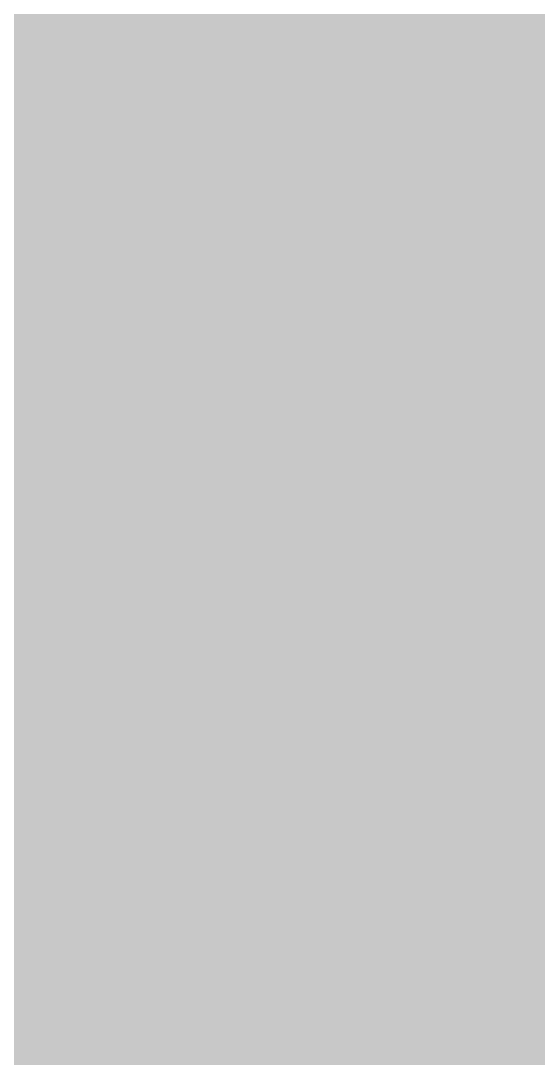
# Model space of a CAD drawing. Header units: inches. Extents: x -2 to 343, y -53 to 63.
# Drawn here: x 38.273 to 38.729, y -29.783 to -28.868 of the extents above; entities that cross this region are included whole.
import ezdxf

# ---------------------------------------------------------------- set-up
doc = ezdxf.new("R2010")
doc.units = ezdxf.units.IN
for name, color, linetype in [('Board Outline', 216, 'Continuous'), ('Bottom Layer', 5, 'Continuous'), ('Bottom Overlay', 54, 'Continuous'), ('Top Layer', 1, 'Continuous'), ('Top Solder', 216, 'Continuous')]:
    doc.layers.add(name, color=color, linetype=linetype)

# ---------------------------------------------------------------- blocks, each defined once
blk = doc.blocks.new('YSLF1045_4R7M_7')
at = {"layer": 'Top Solder'}
blk.add_hatch(color=216, dxfattribs=at).paths.add_polyline_path([(-5.4016, 1.7016), (-2.6984, 1.7016), (-2.6984, -1.7016), (-5.4016, -1.7016)])

msp = doc.modelspace()

# ---------------------------------------------------------------- hatches: boundary and pattern name
at = {"layer": 'Bottom Layer'}
msp.add_hatch(color=5, dxfattribs=at).paths.add_polyline_path([(49.7332, -28.3718), (48.133, -28.3718), (45.6225, -30.8823), (45.59328, -30.87447), (45.19038, -30.82143), (44.78402, -30.82143), (44.38112, -30.87447), (43.9886, -30.97965), (43.61316, -31.13516), (43.26124, -31.33835), (42.93884, -31.58573), (42.65149, -31.87308), (42.40411, -32.19547), (42.20093, -32.54739), (42.04542, -32.92283), (41.94024, -33.31535), (41.8872, -33.71825), (41.8872, -34.12462), (41.94024, -34.52751), (41.94807, -34.55673), (41.94807, -37.8206), (37.4142, -37.8206), (37.4142, -29.464), (43.3324, -23.5458), (43.3324, -19.38761), (34.02522, -19.38761), (34.0087, -19.36289), (34.0087, -17.71844), (33.99614, -17.68812), (33.99614, -17.56604), (33.87406, -17.56604), (33.84374, -17.55348), (32.95041, -17.55348), (32.92934, -17.53941), (32.92934, -16.27064), (31.40534, -16.27064), (31.40534, -17.46444), (31.40534, -18.75984), (32.78545, -18.75984), (32.78545, -19.36289), (32.76893, -19.38761), (28.76374, -19.38761), (28.76374, -17.71844), (30.2514, -17.71844), (30.2514, -11.684), (49.7332, -11.684)])
at = {"layer": 'Top Layer'}
msp.add_hatch(color=1, dxfattribs=at).paths.add_polyline_path([(40.3774, -28.40826), (40.73464, -28.7655), (42.79782, -28.7655), (42.79782, -29.90585), (42.79517, -29.9085), (39.2531, -29.9085), (34.4652, -34.6964), (34.4652, -36.83), (28.681, -36.83), (28.681, -34.6964), (30.2768, -34.6964), (33.655, -31.3182), (33.655, -26.2382), (34.2644, -25.6288), (40.3774, -25.6288)])

# ---------------------------------------------------------------- linework, layer by layer
at = {"layer": 'Board Outline'}
msp.add_lwpolyline([(49.77205, 6.34762, 0.254, 0.254, -0.6504), (32.11751, -53.05466, 0.254, 0.254, 0)], format="xyseb", dxfattribs=at)
at = {"layer": 'Bottom Overlay'}
for points in [[(38.01894, -28.85559, 0.0254, 0.0254, 0), (38.62854, -28.85559, 0.0254, 0.0254, 0)], [(37.99354, -28.88099, 0.0254, 0.0254, 0), (38.60314, -28.88099, 0.0254, 0.0254, 0)], [(37.99354, -28.90639, 0.0254, 0.0254, 0), (38.60314, -28.90639, 0.0254, 0.0254, 0)], [(37.96814, -28.93179, 0.0254, 0.0254, 0), (38.57774, -28.93179, 0.0254, 0.0254, 0)], [(37.94274, -28.95719, 0.0254, 0.0254, 0), (38.55234, -28.95719, 0.0254, 0.0254, 0)], [(37.94274, -28.98259, 0.0254, 0.0254, 0), (38.55234, -28.98259, 0.0254, 0.0254, 0)], [(37.91734, -29.00799, 0.0254, 0.0254, 0), (38.52694, -29.00799, 0.0254, 0.0254, 0)], [(37.91734, -29.03339, 0.0254, 0.0254, 0), (38.52694, -29.03339, 0.0254, 0.0254, 0)], [(37.89194, -29.05879, 0.0254, 0.0254, 0), (38.50154, -29.05879, 0.0254, 0.0254, 0)], [(37.86654, -29.08419, 0.0254, 0.0254, 0), (38.50154, -29.08419, 0.0254, 0.0254, 0)], [(37.86654, -29.10959, 0.0254, 0.0254, 0), (38.47614, -29.10959, 0.0254, 0.0254, 0)], [(37.84114, -29.13499, 0.0254, 0.0254, 0), (38.47614, -29.13499, 0.0254, 0.0254, 0)], [(37.81574, -29.16039, 0.0254, 0.0254, 0), (38.45074, -29.16039, 0.0254, 0.0254, 0)], [(37.81574, -29.18579, 0.0254, 0.0254, 0), (38.42534, -29.18579, 0.0254, 0.0254, 0)], [(37.79034, -29.21119, 0.0254, 0.0254, 0), (38.42534, -29.21119, 0.0254, 0.0254, 0)], [(37.76494, -29.23659, 0.0254, 0.0254, 0), (38.39994, -29.23659, 0.0254, 0.0254, 0)], [(37.73954, -29.26199, 0.0254, 0.0254, 0), (38.39994, -29.26199, 0.0254, 0.0254, 0)], [(37.73954, -29.28739, 0.0254, 0.0254, 0), (38.37454, -29.28739, 0.0254, 0.0254, 0)], [(37.71414, -29.31279, 0.0254, 0.0254, 0), (38.37454, -29.31279, 0.0254, 0.0254, 0)], [(37.68874, -29.33819, 0.0254, 0.0254, 0), (38.34914, -29.33819, 0.0254, 0.0254, 0)], [(38.37454, -29.33819, 0.0254, 0.0254, 0), (38.39994, -29.33819, 0.0254, 0.0254, 0)], [(37.66334, -29.36359, 0.0254, 0.0254, 0), (38.32374, -29.36359, 0.0254, 0.0254, 0)], [(37.66334, -29.38899, 0.0254, 0.0254, 0), (38.29834, -29.38899, 0.0254, 0.0254, 0)], [(37.63794, -29.41439, 0.0254, 0.0254, 0), (38.29834, -29.41439, 0.0254, 0.0254, 0)], [(37.61254, -29.43979, 0.0254, 0.0254, 0), (38.27294, -29.43979, 0.0254, 0.0254, 0)]]:
    msp.add_lwpolyline(points, format="xyseb", dxfattribs=at)
for points in [[(38.62219, -28.85559, 0.0127, 0.0127, 1), (38.63489, -28.85559, 0.0127, 0.0127, 1)], [(38.59679, -28.88099, 0.0127, 0.0127, 1), (38.60949, -28.88099, 0.0127, 0.0127, 1)], [(38.59679, -28.90639, 0.0127, 0.0127, 1), (38.60949, -28.90639, 0.0127, 0.0127, 1)], [(38.57139, -28.93179, 0.0127, 0.0127, 1), (38.58409, -28.93179, 0.0127, 0.0127, 1)], [(38.54599, -28.95719, 0.0127, 0.0127, 1), (38.55869, -28.95719, 0.0127, 0.0127, 1)], [(38.54599, -28.98259, 0.0127, 0.0127, 1), (38.55869, -28.98259, 0.0127, 0.0127, 1)], [(38.52059, -29.00799, 0.0127, 0.0127, 1), (38.53329, -29.00799, 0.0127, 0.0127, 1)], [(38.52059, -29.03339, 0.0127, 0.0127, 1), (38.53329, -29.03339, 0.0127, 0.0127, 1)], [(38.49519, -29.05879, 0.0127, 0.0127, 1), (38.50789, -29.05879, 0.0127, 0.0127, 1)], [(38.49519, -29.08419, 0.0127, 0.0127, 1), (38.50789, -29.08419, 0.0127, 0.0127, 1)], [(38.46979, -29.10959, 0.0127, 0.0127, 1), (38.48249, -29.10959, 0.0127, 0.0127, 1)], [(38.46979, -29.13499, 0.0127, 0.0127, 1), (38.48249, -29.13499, 0.0127, 0.0127, 1)], [(38.44439, -29.16039, 0.0127, 0.0127, 1), (38.45709, -29.16039, 0.0127, 0.0127, 1)], [(38.41899, -29.18579, 0.0127, 0.0127, 1), (38.43169, -29.18579, 0.0127, 0.0127, 1)], [(38.41899, -29.21119, 0.0127, 0.0127, 1), (38.43169, -29.21119, 0.0127, 0.0127, 1)], [(38.39359, -29.23659, 0.0127, 0.0127, 1), (38.40629, -29.23659, 0.0127, 0.0127, 1)], [(38.39359, -29.26199, 0.0127, 0.0127, 1), (38.40629, -29.26199, 0.0127, 0.0127, 1)], [(38.36819, -29.28739, 0.0127, 0.0127, 1), (38.38089, -29.28739, 0.0127, 0.0127, 1)], [(38.36819, -29.31279, 0.0127, 0.0127, 1), (38.38089, -29.31279, 0.0127, 0.0127, 1)], [(38.34279, -29.33819, 0.0127, 0.0127, 1), (38.35549, -29.33819, 0.0127, 0.0127, 1)], [(38.36819, -29.33819, 0.0127, 0.0127, 1), (38.38089, -29.33819, 0.0127, 0.0127, 1)], [(38.39359, -29.33819, 0.0127, 0.0127, 1), (38.40629, -29.33819, 0.0127, 0.0127, 1)], [(38.31739, -29.36359, 0.0127, 0.0127, 1), (38.33009, -29.36359, 0.0127, 0.0127, 1)], [(38.29199, -29.38899, 0.0127, 0.0127, 1), (38.30469, -29.38899, 0.0127, 0.0127, 1)], [(38.29199, -29.41439, 0.0127, 0.0127, 1), (38.30469, -29.41439, 0.0127, 0.0127, 1)], [(38.26659, -29.43979, 0.0127, 0.0127, 1), (38.27929, -29.43979, 0.0127, 0.0127, 1)]]:
    msp.add_lwpolyline(points, format="xyseb", close=True, dxfattribs=at)

# ---------------------------------------------------------------- block references
at = {"rotation": 180}
msp.add_blockref('YSLF1045_4R7M_7', (35.0774, -27.2288), dxfattribs=at)

doc.saveas('drawing.dxf')
